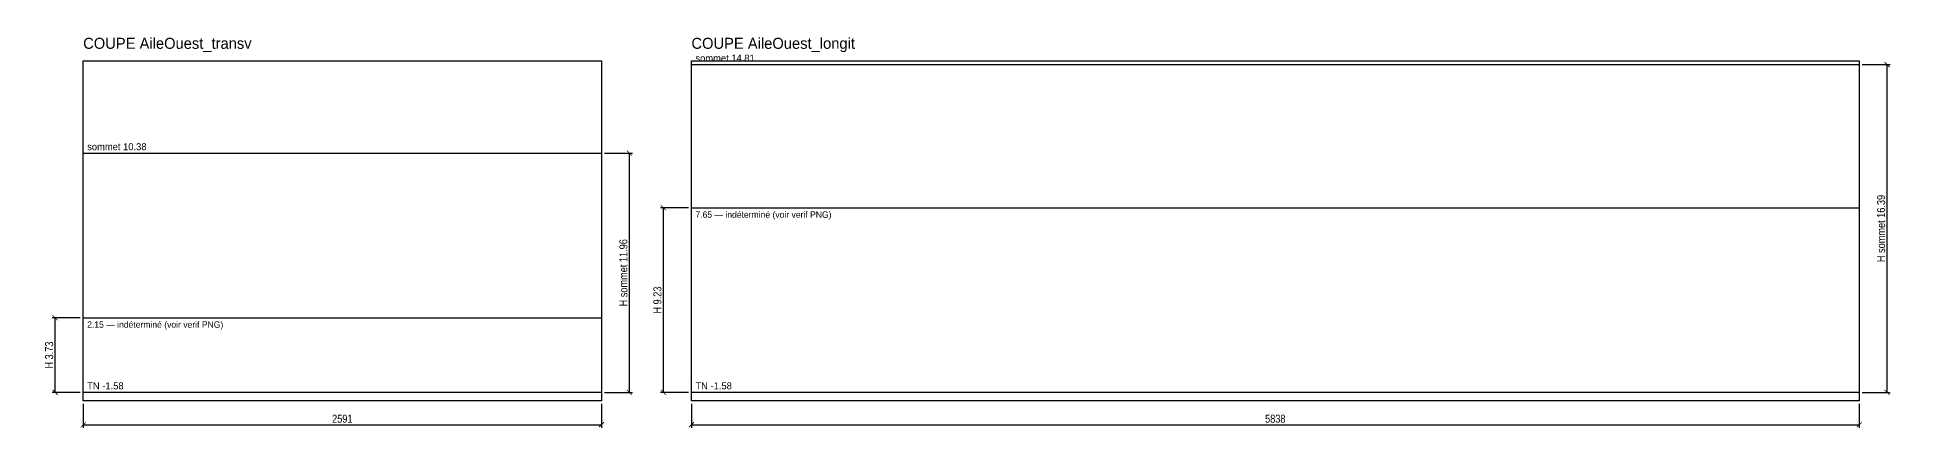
# Model space of a CAD drawing. Header units: metres. Extents: x -5 to 661, y -8 to 16.
# Drawn here: x 91 to 184.1, y -3.4 to 16.2 of the extents above; entities that cross this region are included whole.
import ezdxf

# ---------------------------------------------------------------- set-up
doc = ezdxf.new("R2010")
doc.units = ezdxf.units.M
for name, color, linetype in [('COUPE-AileOuest_longit', 5, 'Continuous'), ('COUPE-AileOuest_transv', 5, 'Continuous'), ('LIGNES-NIVEAU', 4, 'Continuous'), ('MESURES', 1, 'Continuous'), ('TITRES', 7, 'Continuous')]:
    doc.layers.add(name, color=color, linetype=linetype)
doc.styles.add('OpenSansCondensed-Light', font='OpenSansCondensed-Light.ttf')
doc.dimstyles.new('EZDXF', dxfattribs={"dimtxt": 0.25, "dimasz": 0.175, "dimexe": 0.375, "dimexo": 0.125, "dimgap": 0.1, "dimtad": 1, "dimlfac": 100, "dimzin": 12, "dimdsep": 46, "dimtxsty": 'OpenSansCondensed-Light', "dimblk": 'ARCHTICK', "dimcen": 2.5, "dimazin": 3, "dimtfac": 0.5, "dimtmove": 2, "dimatfit": 3})
picture_1 = doc.add_image_def('image3.png', size_in_pixel=(1813, 1190))
picture_2 = doc.add_image_def('image4.png', size_in_pixel=(2802, 816))

# ---------------------------------------------------------------- blocks, each defined once
blk = doc.blocks.new('_ARCHTICK')
at = {"color": 0, "linetype": 'BYBLOCK', "const_width": 0.15}
blk.add_lwpolyline([(-0.5, -0.5), (0.5, 0.5)], dxfattribs=at)

msp = doc.modelspace()

# ---------------------------------------------------------------- linework, layer by layer
at = {"layer": 'LIGNES-NIVEAU'}
for points in [[(123.7, 14.81), (182.08, 14.81)], [(93.29, 10.38), (119.2, 10.38)], [(123.7, 7.65), (182.08, 7.65)], [(93.29, 2.15), (119.2, 2.15)]]:
    msp.add_lwpolyline(points, dxfattribs=at)
at = {"layer": 'LIGNES-NIVEAU', "const_width": 0.06}
for points in [[(93.29, -1.58), (119.2, -1.58)], [(123.7, -1.58), (182.08, -1.58)]]:
    msp.add_lwpolyline(points, dxfattribs=at)

# ---------------------------------------------------------------- texts
at = {"layer": 'LIGNES-NIVEAU'}
for s, height, p in [('sommet 14.81', 0.35, (123.9, 14.96)), ('sommet 10.38', 0.35, (93.49, 10.53)), ('7.65 — indéterminé (voir verif PNG)', 0.32, (123.9, 7.15)), ('2.15 — indéterminé (voir verif PNG)', 0.32, (93.49, 1.65)), ('TN -1.58', 0.35, (93.49, -1.43)), ('TN -1.58', 0.35, (123.9, -1.43))]:
    msp.add_text(s, height=height, dxfattribs=at).set_placement(p)
at = {"layer": 'TITRES'}
for s, p in [('COUPE AileOuest_transv', (93.29, 15.6)), ('COUPE AileOuest_longit', (123.7, 15.6))]:
    msp.add_text(s, height=0.55, dxfattribs=at).set_placement(p)

# ---------------------------------------------------------------- dimensions: what is measured, and where the dimension line sits
at = {"layer": 'MESURES'}
for base, p1, p2, text in [((183.48, -1.58), (182.08, -1.58), (182.08, 14.81), 'H sommet 16.39'), ((120.6, -1.58), (119.2, -1.58), (119.2, 10.38), 'H sommet 11.96'), ((122.3, -1.58), (123.7, -1.58), (123.7, 7.65), 'H 9.23'), ((91.89, -1.58), (93.29, -1.58), (93.29, 2.15), 'H 3.73')]:
    msp.add_linear_dim(base=base, p1=p1, p2=p2, angle=90, text=text, dimstyle='EZDXF', override={"dimtxt": 0.4, "dimasz": 0.25, "dimexe": 0.15, "dimexo": 0.15, "dimdec": 2}, dxfattribs=at).render()
for base, p1, p2 in [((93.29, -3.2), (93.29, -2), (119.2, -2)), ((123.7, -3.2), (123.7, -2), (182.08, -2))]:
    msp.add_linear_dim(base=base, p1=p1, p2=p2, dimstyle='EZDXF', override={"dimtxt": 0.4, "dimasz": 0.25, "dimexe": 0.15, "dimexo": 0.15, "dimdec": 2}, dxfattribs=at).render()

# ---------------------------------------------------------------- pictures from other files: only their frames are drawn
at = {"layer": 'COUPE-AileOuest_longit'}
image = msp.add_image(picture_2, insert=(123.7, -2), size_in_units=(58.38, 17), dxfattribs=at)
at = {"layer": 'COUPE-AileOuest_transv'}
image = msp.add_image(picture_1, insert=(93.29, -2), size_in_units=(25.91, 17), dxfattribs=at)

doc.saveas('drawing.dxf')
